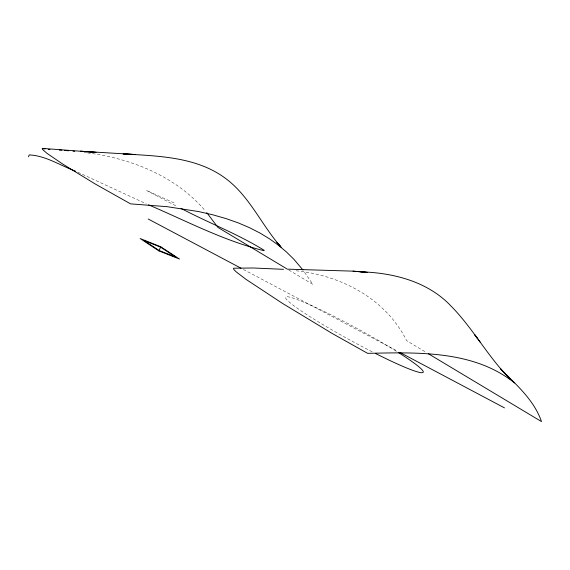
<?xml version="1.0" encoding="UTF-8"?>
<svg xmlns="http://www.w3.org/2000/svg" width="570" height="570" viewBox="0 0 570 570"><rect width="100%" height="100%" fill="white"/><g stroke="black" fill="none" stroke-linecap="round" stroke-linejoin="round"><path stroke-width="0.43" stroke-dasharray="2.85 2.14" d="M296.208 270.793C341.138 275.374 386.047 298.958 406.609 340.646L426.246 352.467M84.082 152.439L86.647 152.788M87.495 152.903C131.471 158.553 175.738 176.237 205.086 210.601M77.891 172.24L146.219 203.782M174.007 202.892L146.661 190.551L177.356 206.604M243.39 269.46L397.539 351.184M288.847 270.052L312.923 284.416L303.475 270.707M372.174 351.797A78.475 6.797 28.6 0 1 286.796 296.742A78.475 6.797 28.6 0 1 397.49 351.954"/><path stroke-width="0.85" d="M28.5 156.8L29.198 154.926C45.636 155.582 60.335 165.578 75.511 171.157M158.866 250.886L160.783 246.782L140.142 238.524L158.866 250.886L179.514 259.051L160.783 246.782M353.022 271.142L367.572 272.432L353.022 271.142L288.099 269.175M48.229 149.54L49.939 149.618M59.33 150.081L61.888 150.209M360.568 271.819C393.307 272.745 427.849 281.48 451.041 306.076C473.314 328.605 488.141 357.319 510.72 379.577L500.759 369.025C516.334 384.878 533.997 399.841 541.5 421.593L428.476 353.806M283.468 269.332L253.18 267.986L233.536 268.214L233.714 269.339L235.902 271.598L245.713 279.15L282.706 303.532L332.232 333.493L367.622 353.343C417.219 352.338 473.663 350.13 514.617 382.983M42.764 148.407L96.045 152.389L80.605 151.214L135.304 154.527L123.056 153.879C158.09 156.08 196.907 156.629 226.133 178.859C249.717 196.572 261.43 224.744 280.518 246.496L276.92 242.528L281.438 247.451M64.453 150.402L68.721 150.786M72.981 151.171L74.691 151.328M45.03 148.984L42.209 148.506L42.408 149.354L47.004 153.351L62.771 164.096L95.005 183.861L130.573 203.875L167.11 206.682L198.787 211.598L212.966 214.847L226.112 218.609L238.281 222.898L249.546 227.701L259.941 233.016L269.539 238.844L278.374 245.186L286.503 252.026L293.985 259.379L302.948 270.009M148.528 204.837C186.497 221.003 223.868 240.811 264.06 250.707L264.174 250.316C237.861 234.028 208.499 222.827 181.068 208.435M148.221 219.015L241.024 268.214M399.898 352.438L504.5 407.885M287.401 269.19L217.954 227.423L206.753 212.646M480.325 342.321L474.774 334.818L477.218 338.124M398.216 352.41A78.475 6.797 28.6 0 1 422.135 372.695A78.475 6.797 28.6 0 1 375.787 353.628M175.71 257.063L159.059 250.472L143.961 240.512L160.605 247.166L175.71 257.063"/></g></svg>
